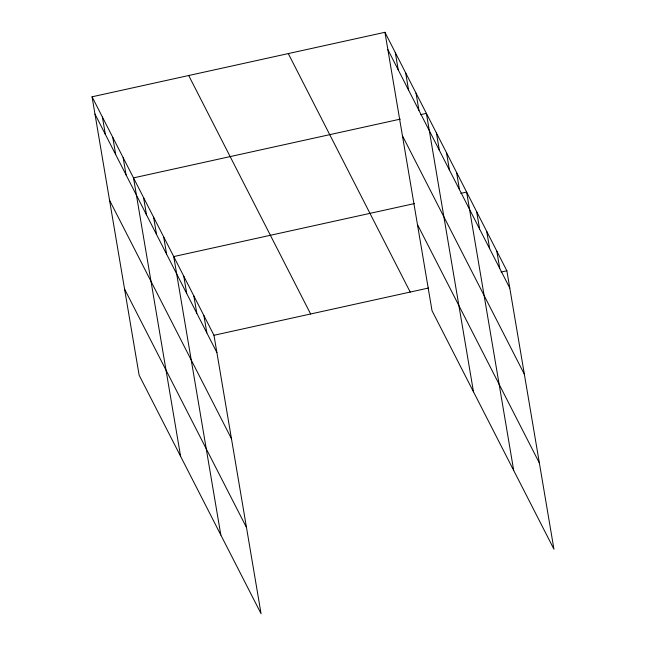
<?xml version="1.0" encoding="UTF-8"?>
<svg xmlns="http://www.w3.org/2000/svg" width="646" height="646" viewBox="0 0 646 646"><rect width="100%" height="100%" fill="white"/><g stroke="black" fill="none" stroke-linecap="round" stroke-linejoin="round"><path stroke-width="0.97" d="M92.055 96.803L213.971 335.274L261.065 613.7L139.14 375.229L92.055 96.803L384.935 32.3L506.86 270.771L553.945 549.197L432.029 310.726L384.935 32.3M400.294 119.122L133.504 177.884L180.597 456.31M420.586 114.657L426.392 113.381L473.478 391.807M414.433 203.571L173.742 256.575L220.827 535.009M460.824 193.348L466.622 192.072L513.715 470.498M213.971 335.274L428.564 288.011M501.054 272.047L506.86 270.771M387.858 49.581L509.775 288.043M402.434 135.757L524.358 374.228M417.453 224.55L539.37 463.012M288.286 53.586L410.202 292.057M188.705 75.517L310.621 313.988M94.978 114.084L216.895 352.555M109.554 200.26L231.47 438.731M124.565 289.053L246.489 527.524M496.798 251.092L499.721 268.373M486.737 231.421L489.66 248.702M476.683 211.743L479.607 229.023M456.56 172.401L459.484 189.682M446.507 152.722L449.43 170.003M436.446 133.052L439.369 150.332M416.024 93.113L418.947 110.385M405.664 72.837L408.587 90.117M395.295 52.568L398.219 69.849M203.91 315.595L206.833 332.876M193.857 295.925L196.78 313.205M183.795 276.254L186.718 293.534M163.68 236.904L166.603 254.185M153.619 217.234L156.542 234.506M143.565 197.555L146.489 214.835M123.144 157.616L126.067 174.896M112.775 137.348L115.699 154.62M102.415 117.071L105.338 134.352"/></g></svg>
